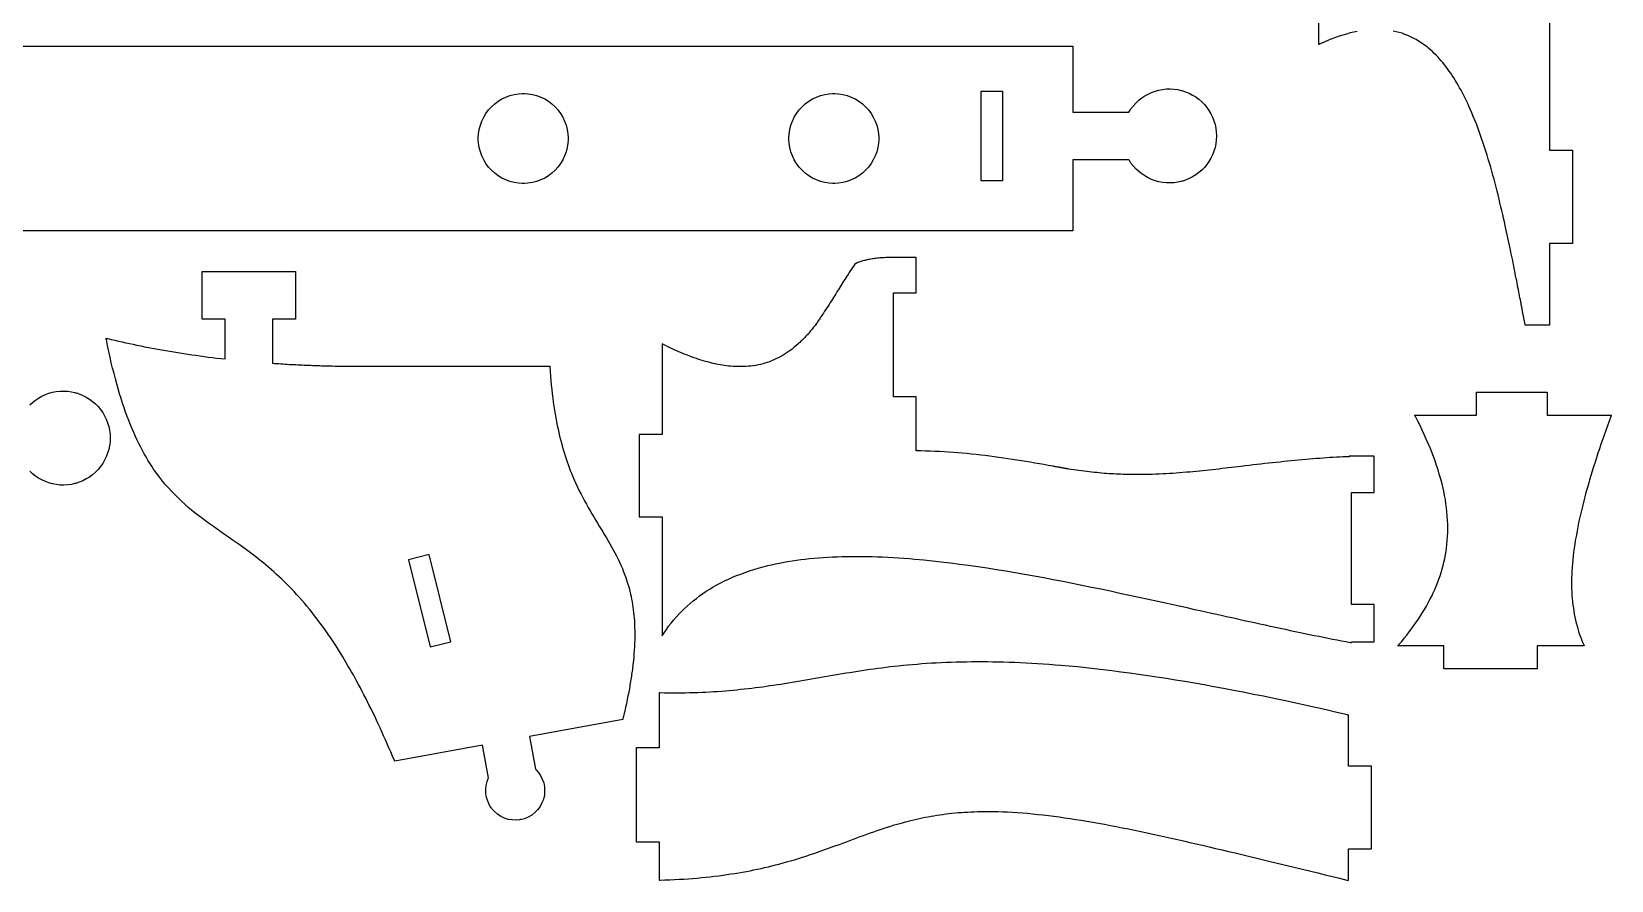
# Model space of a CAD drawing. Extents: x 10 to 260, y 0 to 1543.
# Drawn here: x 121.9 to 259.8, y 0 to 74.1 of the extents above; entities that cross this region are included whole.
import ezdxf

# ---------------------------------------------------------------- set-up
doc = ezdxf.new("R2010")
doc.units = 0
doc.layers.get('0').update_dxf_attribs({"linetype": 'CONTINUOUS'})

msp = doc.modelspace()

# ---------------------------------------------------------------- linework, layer by layer
at = {"color": 0}
for points in [[(254.41, 80.52), (254.41, 63.78), (256.41, 63.78), (256.41, 55.63), (254.41, 55.63), (254.41, 48.5), (252.27, 48.5), (252.27, 48.5), (252.27, 48.51), (252.27, 48.51), (252.27, 48.51), (252.27, 48.51), (252.26, 48.51), (252.26, 48.52), (252.26, 48.52), (252.26, 48.52), (252.26, 48.52), (252.26, 48.52), (252.26, 48.53), (252.26, 48.53), (252.26, 48.53), (252.26, 48.53), (252.26, 48.54), (252.26, 48.54), (252.26, 48.54), (252.26, 48.54), (252.26, 48.55), (252.26, 48.55), (252.26, 48.55), (252.26, 48.55), (252.26, 48.55), (252.26, 48.56), (252.26, 48.56), (252.26, 48.56), (252.26, 48.56), (252.25, 48.61), (252.24, 48.66), (252.23, 48.72), (252.22, 48.77), (252.21, 48.82), (252.2, 48.88), (252.19, 48.94), (252.18, 48.99), (252.16, 49.05), (252.15, 49.11), (252.14, 49.17), (252.13, 49.24), (252.12, 49.3), (252.1, 49.36), (252.09, 49.43), (252.08, 49.5), (252.07, 49.56), (252.05, 49.63), (252.04, 49.7), (252.03, 49.77), (252.01, 49.85), (252, 49.92), (251.99, 49.99), (251.97, 50.07), (251.96, 50.15), (251.94, 50.22), (251.93, 50.3), (251.91, 50.38), (251.89, 50.46), (251.88, 50.55), (251.85, 50.71), (251.81, 50.88), (251.78, 51.05), (251.75, 51.23), (251.71, 51.41), (251.68, 51.59), (251.64, 51.78), (251.6, 51.98), (251.56, 52.17), (251.53, 52.38), (251.49, 52.58), (251.44, 52.79), (251.4, 53.01), (251.36, 53.22), (251.31, 53.44), (251.27, 53.67), (251.22, 53.9), (251.18, 54.13), (251.13, 54.37), (251.08, 54.61), (251.03, 54.85), (250.98, 55.09), (250.93, 55.34), (250.87, 55.6), (250.82, 55.85), (250.76, 56.11), (250.71, 56.38), (250.65, 56.64), (250.59, 56.91), (250.53, 57.19), (250.46, 57.51), (250.38, 57.83), (250.31, 58.16), (250.23, 58.5), (250.15, 58.83), (250.07, 59.17), (249.99, 59.51), (249.91, 59.86), (249.82, 60.2), (249.73, 60.55), (249.64, 60.89), (249.55, 61.24), (249.45, 61.59), (249.36, 61.94), (249.26, 62.29), (249.16, 62.64), (249.05, 62.99), (248.95, 63.34), (248.84, 63.69), (248.73, 64.03), (248.61, 64.38), (248.5, 64.72), (248.38, 65.06), (248.26, 65.4), (248.13, 65.73), (248.01, 66.07), (247.88, 66.4), (247.74, 66.72), (247.61, 67.05), (247.47, 67.37), (247.36, 67.61), (247.25, 67.85), (247.14, 68.09), (247.03, 68.33), (246.91, 68.56), (246.79, 68.79), (246.67, 69.01), (246.55, 69.23), (246.42, 69.45), (246.3, 69.67), (246.17, 69.88), (246.04, 70.08), (245.91, 70.29), (245.78, 70.49), (245.64, 70.68), (245.5, 70.87), (245.36, 71.06), (245.22, 71.24), (245.08, 71.42), (244.93, 71.59), (244.79, 71.76), (244.64, 71.92), (244.49, 72.08), (244.33, 72.23), (244.18, 72.38), (244.02, 72.52), (243.86, 72.66), (243.7, 72.79), (243.53, 72.92), (243.37, 73.04), (243.2, 73.16), (242.97, 73.3), (242.74, 73.44), (242.5, 73.57), (242.26, 73.68), (242.02, 73.79), (241.77, 73.89), (241.52, 73.98), (241.27, 74.05), (241.01, 74.12), (240.75, 74.18)], [(237.61, 74.14), (237.3, 74.08), (236.99, 74.01), (236.68, 73.92), (236.36, 73.83), (236.03, 73.72), (235.71, 73.61), (235.38, 73.49), (235.04, 73.35), (234.71, 73.21), (234.37, 73.05), (234.36, 73.05), (234.36, 73.05), (234.35, 73.05), (234.35, 73.05), (234.35, 73.05), (234.34, 73.04), (234.34, 73.04), (234.34, 73.04), (234.33, 73.04), (234.33, 73.04), (234.33, 73.04), (234.32, 73.03), (234.32, 73.03), (234.31, 73.03), (234.31, 73.03), (234.31, 73.03), (234.3, 73.02), (234.3, 73.02), (234.29, 73.02), (234.29, 73.02), (234.29, 73.02), (234.28, 73.02), (234.28, 73.01), (234.28, 73.01), (234.27, 73.01), (234.27, 73.01), (234.26, 73.01), (234.26, 73.01), (234.26, 73), (234.26, 73), (234.26, 75.22)], [(36.02, 72.87), (212.78, 72.87), (212.78, 67.09), (217.66, 67.09), (217.71, 67.17), (217.85, 67.38), (218.06, 67.65), (218.29, 67.9), (218.53, 68.13), (218.79, 68.34), (219.07, 68.52), (219.35, 68.68), (219.65, 68.82), (219.96, 68.93), (220.28, 69.02), (220.61, 69.08), (220.94, 69.12), (221.27, 69.12), (221.61, 69.11), (221.95, 69.06), (222.2, 69), (222.28, 68.98), (222.37, 68.96), (222.61, 68.88), (222.93, 68.75), (223.23, 68.59), (223.51, 68.42), (223.78, 68.22), (224.03, 68), (224.26, 67.77), (224.47, 67.51), (224.66, 67.24), (224.83, 66.96), (224.97, 66.66), (225.09, 66.35), (225.19, 66.03), (225.26, 65.7), (225.3, 65.36), (225.31, 65.11), (225.31, 65.02), (225.31, 64.93), (225.3, 64.67), (225.26, 64.34), (225.19, 64.01), (225.09, 63.69), (224.97, 63.38), (224.83, 63.08), (224.66, 62.79), (224.47, 62.52), (224.26, 62.27), (224.03, 62.03), (223.78, 61.82), (223.51, 61.62), (223.23, 61.44), (222.93, 61.29), (222.61, 61.16), (222.37, 61.08), (222.28, 61.06), (222.2, 61.03), (221.95, 60.98), (221.61, 60.93), (221.27, 60.91), (220.94, 60.92), (220.61, 60.96), (220.28, 61.02), (219.96, 61.11), (219.65, 61.22), (219.35, 61.35), (219.07, 61.52), (218.79, 61.7), (218.53, 61.91), (218.29, 62.13), (218.06, 62.38), (217.85, 62.65), (217.71, 62.87), (217.66, 62.94), (212.78, 62.94), (212.78, 56.72), (36.02, 56.72)], [(121.69, 41.52), (121.93, 41.74), (122.19, 41.95), (122.47, 42.13), (122.76, 42.29), (123.06, 42.43), (123.37, 42.54), (123.69, 42.63), (124.01, 42.69), (124.34, 42.73), (124.67, 42.74), (125.01, 42.72), (125.35, 42.67), (125.6, 42.62), (125.69, 42.59), (125.77, 42.57), (126.01, 42.49), (126.33, 42.36), (126.63, 42.21), (126.91, 42.03), (127.18, 41.83), (127.43, 41.62), (127.66, 41.38), (127.87, 41.13), (128.06, 40.86), (128.23, 40.57), (128.37, 40.27), (128.49, 39.96), (128.59, 39.64), (128.66, 39.31), (128.7, 38.98), (128.72, 38.72), (128.72, 38.63), (128.72, 38.54), (128.7, 38.29), (128.66, 37.95), (128.59, 37.62), (128.49, 37.3), (128.37, 36.99), (128.23, 36.69), (128.06, 36.41), (127.87, 36.14), (127.66, 35.88), (127.43, 35.65), (127.18, 35.43), (126.91, 35.23), (126.63, 35.06), (126.33, 34.9), (126.01, 34.77), (125.77, 34.69), (125.69, 34.67), (125.6, 34.65), (125.35, 34.59), (125.01, 34.54), (124.67, 34.52), (124.34, 34.53), (124.01, 34.57), (123.69, 34.63), (123.37, 34.72), (123.06, 34.83), (122.76, 34.97), (122.47, 35.13), (122.19, 35.31), (121.93, 35.52), (121.69, 35.75)]]:
    msp.add_lwpolyline(points, dxfattribs=at)
for points in [[(164.79, 60.87), (164.69, 60.87), (164.38, 60.89), (163.99, 60.95), (163.62, 61.05), (163.26, 61.18), (162.91, 61.34), (162.59, 61.54), (162.29, 61.77), (162.01, 62.02), (161.76, 62.3), (161.53, 62.6), (161.34, 62.92), (161.17, 63.27), (161.04, 63.63), (160.94, 64), (160.88, 64.39), (160.86, 64.69), (160.86, 64.79), (160.86, 64.89), (160.88, 65.2), (160.94, 65.59), (161.04, 65.96), (161.17, 66.32), (161.34, 66.67), (161.53, 66.99), (161.76, 67.29), (162.01, 67.57), (162.29, 67.82), (162.59, 68.05), (162.91, 68.25), (163.26, 68.41), (163.62, 68.54), (163.99, 68.64), (164.38, 68.7), (164.69, 68.72), (164.79, 68.72), (164.89, 68.72), (165.19, 68.7), (165.58, 68.64), (165.95, 68.54), (166.31, 68.41), (166.66, 68.25), (166.98, 68.05), (167.28, 67.82), (167.56, 67.57), (167.81, 67.29), (168.04, 66.99), (168.24, 66.67), (168.4, 66.32), (168.53, 65.96), (168.63, 65.59), (168.69, 65.2), (168.71, 64.89), (168.71, 64.79), (168.71, 64.69), (168.69, 64.39), (168.63, 64), (168.53, 63.63), (168.4, 63.27), (168.24, 62.92), (168.04, 62.6), (167.81, 62.3), (167.56, 62.02), (167.28, 61.77), (166.98, 61.54), (166.66, 61.34), (166.31, 61.18), (165.95, 61.05), (165.58, 60.95), (165.19, 60.89), (164.89, 60.87), (164.79, 60.87)], [(191.9, 60.87), (191.8, 60.87), (191.5, 60.89), (191.11, 60.95), (190.74, 61.05), (190.38, 61.18), (190.03, 61.34), (189.71, 61.54), (189.41, 61.77), (189.13, 62.02), (188.87, 62.3), (188.65, 62.6), (188.45, 62.92), (188.29, 63.27), (188.15, 63.63), (188.06, 64), (188, 64.39), (187.98, 64.69), (187.98, 64.79), (187.98, 64.89), (188, 65.2), (188.06, 65.59), (188.15, 65.96), (188.29, 66.32), (188.45, 66.67), (188.65, 66.99), (188.87, 67.29), (189.13, 67.57), (189.41, 67.82), (189.71, 68.05), (190.03, 68.25), (190.38, 68.41), (190.74, 68.54), (191.11, 68.64), (191.5, 68.7), (191.8, 68.72), (191.9, 68.72), (192, 68.72), (192.3, 68.7), (192.69, 68.64), (193.07, 68.54), (193.43, 68.41), (193.77, 68.25), (194.1, 68.05), (194.4, 67.82), (194.68, 67.57), (194.93, 67.29), (195.16, 66.99), (195.35, 66.67), (195.52, 66.32), (195.65, 65.96), (195.75, 65.59), (195.81, 65.2), (195.83, 64.89), (195.83, 64.79), (195.83, 64.69), (195.81, 64.39), (195.75, 64), (195.65, 63.63), (195.52, 63.27), (195.35, 62.92), (195.16, 62.6), (194.93, 62.3), (194.68, 62.02), (194.4, 61.77), (194.1, 61.54), (193.77, 61.34), (193.43, 61.18), (193.07, 61.05), (192.69, 60.95), (192.3, 60.89), (192, 60.87), (191.9, 60.87)], [(204.78, 68.94), (206.63, 68.94), (206.63, 61.09), (204.78, 61.09), (204.78, 68.94)], [(199.75, 28), (200.52, 27.92), (201.29, 27.83), (202.08, 27.74), (202.87, 27.63), (203.67, 27.53), (204.47, 27.41), (205.28, 27.29), (206.1, 27.16), (206.91, 27.03), (207.74, 26.89), (208.56, 26.74), (209.39, 26.59), (210.23, 26.44), (211.06, 26.28), (211.89, 26.12), (212.73, 25.96), (213.56, 25.79), (214.4, 25.62), (215.23, 25.45), (216.06, 25.28), (216.89, 25.1), (217.72, 24.92), (218.55, 24.74), (219.37, 24.57), (220.19, 24.39), (221, 24.21), (221.81, 24.03), (222.61, 23.85), (223.4, 23.67), (223.9, 23.56), (224.39, 23.45), (224.87, 23.34), (225.36, 23.24), (225.84, 23.13), (226.31, 23.02), (226.79, 22.92), (227.26, 22.81), (227.73, 22.71), (228.19, 22.61), (228.65, 22.51), (229.11, 22.41), (229.56, 22.31), (230.01, 22.21), (230.46, 22.12), (230.89, 22.02), (231.33, 21.93), (231.76, 21.84), (232.19, 21.75), (232.62, 21.66), (233.04, 21.57), (233.45, 21.48), (233.86, 21.4), (234.27, 21.32), (234.67, 21.24), (235.07, 21.16), (235.46, 21.08), (235.85, 21.01), (236.23, 20.93), (236.61, 20.86), (236.98, 20.79), (236.98, 20.79), (236.99, 20.79), (236.99, 20.79), (237, 20.79), (237, 20.79), (237, 20.79), (237.01, 20.79), (237.01, 20.79), (237.01, 20.79), (237.02, 20.78), (237.02, 20.78), (237.03, 20.78), (237.03, 20.78), (237.04, 20.78), (237.04, 20.78), (237.05, 20.78), (237.05, 20.78), (237.06, 20.78), (237.06, 20.78), (237.06, 20.78), (237.07, 20.78), (237.07, 20.77), (237.07, 20.77), (237.08, 20.77), (237.08, 20.77), (237.09, 20.77), (237.09, 20.77), (237.09, 20.77), (237.1, 20.77), (237.1, 20.84), (239.1, 20.84), (239.1, 24.09), (237.1, 24.09), (237.1, 33.89), (239.1, 33.89), (239.1, 37.05), (236.9, 37.05), (236.9, 37), (236.63, 36.99), (236.36, 36.98), (236.08, 36.97), (235.79, 36.95), (235.51, 36.94), (235.22, 36.92), (234.93, 36.9), (234.64, 36.88), (234.34, 36.86), (234.04, 36.84), (233.73, 36.82), (233.43, 36.79), (233.12, 36.76), (232.8, 36.74), (232.49, 36.71), (232.17, 36.68), (231.85, 36.64), (231.52, 36.61), (231.2, 36.58), (230.87, 36.54), (230.54, 36.51), (230.21, 36.47), (229.87, 36.43), (229.53, 36.4), (229.19, 36.36), (228.85, 36.32), (228.51, 36.28), (228.16, 36.24), (227.82, 36.2), (227.47, 36.16), (227.2, 36.12), (226.92, 36.09), (226.64, 36.06), (226.37, 36.02), (226.09, 35.99), (225.81, 35.96), (225.53, 35.93), (225.26, 35.89), (224.97, 35.86), (224.69, 35.83), (224.41, 35.8), (224.12, 35.77), (223.84, 35.74), (223.55, 35.72), (223.26, 35.69), (222.98, 35.66), (222.69, 35.64), (222.39, 35.61), (222.1, 35.59), (221.81, 35.57), (221.51, 35.55), (221.22, 35.53), (220.92, 35.51), (220.62, 35.5), (220.32, 35.48), (220.01, 35.47), (219.71, 35.46), (219.4, 35.45), (219.1, 35.45), (218.79, 35.44), (218.59, 35.44), (218.19, 35.44), (217.99, 35.45), (217.79, 35.45), (217.59, 35.45), (217.38, 35.46), (217.18, 35.46), (216.97, 35.47), (216.77, 35.48), (216.56, 35.49), (216.35, 35.5), (216.14, 35.51), (215.93, 35.52), (215.72, 35.54), (215.51, 35.55), (215.29, 35.57), (215.08, 35.59), (214.86, 35.61), (214.64, 35.63), (214.43, 35.65), (214.21, 35.68), (213.99, 35.7), (213.76, 35.73), (213.54, 35.76), (213.31, 35.79), (213.09, 35.82), (212.86, 35.86), (212.63, 35.89), (212.39, 35.93), (212.35, 35.94), (212.31, 35.94), (212.26, 35.95), (212.22, 35.96), (212.17, 35.97), (212.12, 35.97), (212.08, 35.98), (212.03, 35.99), (211.99, 36), (211.94, 36.01), (211.9, 36.01), (211.85, 36.02), (211.81, 36.03), (211.76, 36.04), (211.72, 36.05), (211.67, 36.05), (211.62, 36.06), (211.58, 36.07), (211.53, 36.08), (211.49, 36.09), (211.44, 36.1), (211.35, 36.12), (211.3, 36.12), (211.26, 36.13), (211.21, 36.14), (211.16, 36.15), (211.12, 36.16), (211.07, 36.17), (211.02, 36.18), (211.02, 36.18), (211.02, 36.18), (210.63, 36.25), (210.24, 36.32), (209.85, 36.39), (209.46, 36.45), (209.06, 36.52), (208.67, 36.58), (208.28, 36.65), (207.89, 36.71), (207.49, 36.77), (207.1, 36.83), (206.71, 36.89), (206.31, 36.94), (205.91, 37), (205.52, 37.05), (205.13, 37.1), (204.73, 37.15), (204.33, 37.19), (203.93, 37.24), (203.53, 37.28), (203.13, 37.31), (202.74, 37.35), (202.34, 37.38), (201.93, 37.41), (201.53, 37.43), (201.13, 37.46), (200.72, 37.47), (200.32, 37.49), (199.91, 37.5), (199.51, 37.51), (199.1, 37.51), (199.1, 42.24), (197.1, 42.24), (197.1, 51.31), (199.1, 51.31), (199.1, 54.4), (197, 54.4), (196.86, 54.4), (196.72, 54.39), (196.58, 54.39), (196.44, 54.39), (196.31, 54.38), (196.18, 54.37), (196.05, 54.37), (195.93, 54.36), (195.81, 54.35), (195.69, 54.34), (195.57, 54.32), (195.46, 54.31), (195.34, 54.29), (195.24, 54.28), (195.13, 54.26), (195.02, 54.24), (194.92, 54.22), (194.82, 54.2), (194.72, 54.18), (194.63, 54.15), (194.53, 54.13), (194.44, 54.1), (194.35, 54.08), (194.26, 54.05), (194.18, 54.02), (194.09, 53.99), (194.01, 53.96), (193.94, 53.93), (193.86, 53.89), (193.78, 53.86), (193.78, 53.86), (193.78, 53.86), (193.77, 53.86), (193.77, 53.86), (193.77, 53.86), (193.77, 53.85), (193.76, 53.85), (193.76, 53.85), (193.76, 53.85), (193.76, 53.85), (193.76, 53.85), (193.76, 53.84), (193.76, 53.84), (193.76, 53.84), (193.76, 53.84), (193.75, 53.84), (193.75, 53.84), (193.75, 53.84), (193.75, 53.84), (193.75, 53.84), (193.75, 53.84), (193.75, 53.84), (193.75, 53.83), (193.75, 53.83), (193.75, 53.83), (193.75, 53.83), (193.75, 53.83), (193.74, 53.83), (193.74, 53.83), (193.74, 53.83), (193.64, 53.68), (193.54, 53.53), (193.44, 53.38), (193.34, 53.23), (193.24, 53.08), (193.15, 52.93), (193.05, 52.78), (192.95, 52.63), (192.85, 52.47), (192.76, 52.32), (192.47, 51.85), (192.37, 51.7), (192.17, 51.39), (192.08, 51.23), (191.98, 51.08), (191.88, 50.92), (191.79, 50.77), (191.69, 50.61), (191.59, 50.46), (191.49, 50.31), (191.4, 50.15), (191.3, 50), (191.2, 49.85), (191.1, 49.7), (191, 49.55), (190.9, 49.41), (190.8, 49.26), (190.8, 49.26), (190.8, 49.26), (190.8, 49.26), (190.8, 49.26), (190.75, 49.18), (190.7, 49.1), (190.65, 49.02), (190.6, 48.95), (190.55, 48.87), (190.49, 48.79), (190.44, 48.71), (190.38, 48.63), (190.33, 48.55), (190.27, 48.47), (190.21, 48.39), (190.14, 48.31), (190.08, 48.23), (190.01, 48.15), (189.95, 48.07), (189.88, 47.99), (189.81, 47.91), (189.74, 47.83), (189.66, 47.74), (189.59, 47.66), (189.51, 47.58), (189.44, 47.5), (189.36, 47.41), (189.27, 47.33), (189.19, 47.25), (189.11, 47.16), (189.02, 47.08), (188.93, 46.99), (188.84, 46.91), (188.75, 46.82), (188.59, 46.68), (188.42, 46.54), (188.26, 46.41), (188.09, 46.28), (187.92, 46.16), (187.74, 46.04), (187.57, 45.93), (187.39, 45.82), (187.21, 45.72), (187.03, 45.63), (186.85, 45.54), (186.66, 45.45), (186.47, 45.37), (186.28, 45.3), (186.09, 45.23), (185.89, 45.17), (185.69, 45.12), (185.49, 45.06), (185.29, 45.02), (185.08, 44.98), (184.87, 44.95), (184.66, 44.92), (184.45, 44.9), (184.23, 44.88), (184.01, 44.87), (183.79, 44.87), (183.56, 44.87), (183.34, 44.87), (183.11, 44.89), (182.88, 44.91), (182.7, 44.92), (182.53, 44.95), (182.35, 44.97), (182.17, 45), (181.99, 45.03), (181.81, 45.06), (181.63, 45.1), (181.44, 45.14), (181.26, 45.18), (181.07, 45.23), (180.88, 45.28), (180.69, 45.33), (180.5, 45.38), (180.31, 45.44), (180.11, 45.5), (179.92, 45.57), (179.72, 45.64), (179.52, 45.71), (179.32, 45.78), (179.12, 45.86), (178.92, 45.94), (178.72, 46.02), (178.51, 46.11), (178.31, 46.19), (178.1, 46.29), (177.89, 46.38), (177.68, 46.48), (177.47, 46.58), (177.26, 46.68), (177.04, 46.79), (176.9, 46.86), (176.9, 38.95), (174.9, 38.95), (174.9, 31.75), (176.9, 31.75), (176.9, 21.35), (177.08, 21.63), (177.28, 21.91), (177.48, 22.19), (177.69, 22.46), (177.9, 22.73), (178.13, 22.99), (178.36, 23.24), (178.6, 23.49), (178.84, 23.73), (179.09, 23.96), (179.36, 24.19), (179.62, 24.42), (179.9, 24.63), (180.18, 24.84), (180.47, 25.05), (180.76, 25.25), (181.07, 25.44), (181.38, 25.63), (181.7, 25.81), (182.03, 25.98), (182.37, 26.15), (182.71, 26.31), (183.06, 26.47), (183.41, 26.62), (183.78, 26.76), (184.15, 26.9), (184.53, 27.03), (184.92, 27.15), (185.31, 27.27), (185.72, 27.38), (186.13, 27.49), (186.47, 27.57), (186.81, 27.65), (187.17, 27.72), (187.53, 27.79), (187.89, 27.85), (188.26, 27.91), (188.63, 27.96), (189.01, 28.02), (189.39, 28.06), (189.78, 28.1), (190.17, 28.14), (190.57, 28.18), (190.97, 28.21), (191.38, 28.23), (191.79, 28.25), (192.21, 28.27), (192.63, 28.29), (193.06, 28.29), (193.49, 28.3), (193.92, 28.3), (194.36, 28.3), (194.81, 28.29), (195.25, 28.28), (195.71, 28.27), (196.16, 28.25), (196.62, 28.23), (197.09, 28.2), (197.56, 28.18), (198.03, 28.14), (198.51, 28.11), (198.99, 28.07), (199.75, 28)], [(143.09, 45.15), (143.27, 45.14), (143.45, 45.13), (143.63, 45.12), (143.81, 45.11), (144, 45.1), (144.18, 45.09), (144.36, 45.07), (144.55, 45.06), (144.73, 45.06), (144.92, 45.05), (145.1, 45.04), (145.29, 45.03), (145.48, 45.02), (145.66, 45.01), (145.85, 45), (146.04, 44.99), (146.23, 44.99), (146.41, 44.98), (146.6, 44.97), (146.79, 44.97), (146.98, 44.96), (147.18, 44.95), (147.37, 44.95), (147.56, 44.94), (147.75, 44.94), (147.94, 44.93), (148.13, 44.93), (148.33, 44.92), (148.52, 44.92), (167.09, 44.92), (167.09, 44.92), (167.09, 44.91), (167.1, 44.91), (167.1, 44.91), (167.1, 44.9), (167.1, 44.9), (167.1, 44.9), (167.1, 44.9), (167.1, 44.89), (167.1, 44.89), (167.1, 44.89), (167.1, 44.88), (167.1, 44.88), (167.1, 44.88), (167.1, 44.88), (167.1, 44.87), (167.1, 44.87), (167.1, 44.87), (167.1, 44.86), (167.1, 44.86), (167.1, 44.85), (167.1, 44.85), (167.1, 44.85), (167.13, 44.44), (167.16, 44.04), (167.19, 43.64), (167.23, 43.25), (167.27, 42.87), (167.31, 42.5), (167.36, 42.13), (167.41, 41.77), (167.46, 41.41), (167.51, 41.06), (167.57, 40.72), (167.63, 40.39), (167.69, 40.06), (167.75, 39.74), (167.82, 39.42), (167.89, 39.11), (167.96, 38.81), (168.04, 38.51), (168.11, 38.21), (168.19, 37.93), (168.27, 37.64), (168.35, 37.37), (168.44, 37.09), (168.53, 36.83), (168.61, 36.57), (168.7, 36.31), (168.8, 36.06), (168.89, 35.81), (168.99, 35.57), (169.08, 35.33), (169.23, 34.99), (169.37, 34.67), (169.52, 34.35), (169.67, 34.03), (169.83, 33.73), (169.98, 33.43), (170.14, 33.14), (170.3, 32.85), (170.46, 32.57), (170.62, 32.29), (170.78, 32.01), (170.94, 31.74), (171.1, 31.48), (171.26, 31.21), (171.42, 30.95), (171.58, 30.69), (171.74, 30.43), (171.89, 30.17), (172.05, 29.91), (172.2, 29.65), (172.35, 29.39), (172.5, 29.13), (172.64, 28.87), (172.78, 28.61), (172.92, 28.34), (173.06, 28.07), (173.19, 27.8), (173.31, 27.52), (173.44, 27.24), (173.55, 26.95), (173.66, 26.66), (173.73, 26.46), (173.8, 26.26), (173.87, 26.06), (173.93, 25.86), (173.99, 25.65), (174.05, 25.44), (174.1, 25.23), (174.15, 25.01), (174.2, 24.79), (174.25, 24.56), (174.29, 24.34), (174.33, 24.11), (174.36, 23.87), (174.39, 23.63), (174.42, 23.39), (174.45, 23.14), (174.47, 22.89), (174.49, 22.63), (174.5, 22.37), (174.51, 22.11), (174.52, 21.84), (174.52, 21.56), (174.52, 21.28), (174.52, 21), (174.51, 20.71), (174.49, 20.41), (174.48, 20.11), (174.45, 19.81), (174.43, 19.5), (174.4, 19.18), (174.36, 18.86), (174.35, 18.72), (174.33, 18.57), (174.31, 18.43), (174.29, 18.28), (174.27, 18.13), (174.25, 17.99), (174.23, 17.84), (174.2, 17.69), (174.18, 17.54), (174.16, 17.38), (174.13, 17.23), (174.1, 17.07), (174.08, 16.92), (174.05, 16.76), (174.02, 16.6), (173.99, 16.44), (173.96, 16.28), (173.93, 16.12), (173.89, 15.96), (173.86, 15.8), (173.83, 15.63), (173.79, 15.46), (173.76, 15.3), (173.72, 15.13), (173.68, 14.96), (173.64, 14.79), (173.6, 14.62), (173.56, 14.44), (173.52, 14.27), (173.48, 14.09), (173.48, 14.09), (173.48, 14.09), (173.47, 14.08), (173.47, 14.08), (173.47, 14.08), (173.47, 14.07), (173.47, 14.06), (173.47, 14.06), (173.47, 14.05), (173.47, 14.05), (173.47, 14.05), (165.33, 12.56), (165.85, 9.71), (165.91, 9.65), (166.09, 9.45), (166.29, 9.15), (166.45, 8.84), (166.57, 8.51), (166.63, 8.16), (166.65, 7.81), (166.63, 7.46), (166.57, 7.19), (166.55, 7.11), (166.52, 7.02), (166.42, 6.77), (166.25, 6.46), (166.04, 6.17), (165.8, 5.92), (165.52, 5.71), (165.22, 5.53), (164.89, 5.39), (164.63, 5.32), (164.54, 5.31), (164.45, 5.29), (164.18, 5.27), (163.83, 5.28), (163.48, 5.33), (163.15, 5.44), (162.83, 5.59), (162.53, 5.78), (162.26, 6.01), (162.08, 6.21), (162.03, 6.28), (161.97, 6.35), (161.83, 6.58), (161.68, 6.91), (161.57, 7.24), (161.52, 7.59), (161.51, 7.94), (161.54, 8.29), (161.63, 8.63), (161.72, 8.89), (161.76, 8.97), (161.24, 11.82), (153.56, 10.42), (153.56, 10.42), (153.56, 10.42), (153.56, 10.43), (153.55, 10.43), (153.55, 10.43), (153.55, 10.43), (153.55, 10.44), (153.55, 10.44), (153.55, 10.44), (153.55, 10.44), (153.55, 10.45), (153.55, 10.45), (153.54, 10.45), (153.54, 10.45), (153.54, 10.46), (153.54, 10.46), (153.54, 10.46), (153.54, 10.46), (153.54, 10.46), (153.54, 10.47), (153.54, 10.47), (153.53, 10.47), (153.38, 10.85), (153.22, 11.22), (153.06, 11.58), (152.9, 11.94), (152.75, 12.29), (152.59, 12.64), (152.43, 12.99), (152.28, 13.33), (152.12, 13.67), (151.96, 14), (151.81, 14.33), (151.65, 14.65), (151.5, 14.97), (151.34, 15.29), (151.19, 15.6), (151.03, 15.91), (150.87, 16.21), (150.72, 16.51), (150.56, 16.81), (150.41, 17.1), (150.25, 17.38), (150.1, 17.66), (149.95, 17.94), (149.79, 18.22), (149.64, 18.49), (149.48, 18.75), (149.33, 19.01), (149.18, 19.27), (149.02, 19.52), (148.87, 19.77), (148.64, 20.15), (148.41, 20.51), (148.18, 20.86), (147.95, 21.21), (147.72, 21.54), (147.49, 21.87), (147.26, 22.19), (147.03, 22.5), (146.8, 22.81), (146.57, 23.1), (146.35, 23.39), (146.12, 23.68), (145.89, 23.95), (145.67, 24.22), (145.44, 24.48), (145.22, 24.73), (144.99, 24.98), (144.77, 25.22), (144.55, 25.46), (144.32, 25.69), (144.1, 25.91), (143.88, 26.13), (143.66, 26.34), (143.44, 26.55), (143.22, 26.76), (143, 26.95), (142.78, 27.15), (142.56, 27.33), (142.35, 27.52), (142.13, 27.7), (141.78, 27.98), (141.43, 28.26), (141.09, 28.52), (140.74, 28.78), (140.4, 29.03), (140.06, 29.28), (139.72, 29.52), (139.38, 29.75), (139.04, 29.99), (138.71, 30.22), (138.38, 30.45), (138.05, 30.67), (137.73, 30.9), (137.4, 31.13), (137.08, 31.36), (136.77, 31.6), (136.45, 31.84), (136.14, 32.08), (135.83, 32.33), (135.53, 32.58), (135.23, 32.85), (134.93, 33.12), (134.64, 33.4), (134.35, 33.69), (134.06, 33.99), (133.78, 34.3), (133.5, 34.62), (133.22, 34.96), (132.95, 35.31), (132.68, 35.68), (132.51, 35.93), (132.34, 36.18), (132.18, 36.44), (132.01, 36.7), (131.85, 36.98), (131.69, 37.26), (131.53, 37.55), (131.38, 37.84), (131.22, 38.15), (131.07, 38.46), (130.92, 38.78), (130.77, 39.11), (130.63, 39.45), (130.48, 39.8), (130.34, 40.16), (130.2, 40.52), (130.06, 40.9), (129.93, 41.28), (129.8, 41.68), (129.67, 42.09), (129.54, 42.5), (129.41, 42.93), (129.29, 43.36), (129.17, 43.81), (129.05, 44.26), (128.93, 44.73), (128.81, 45.21), (128.7, 45.7), (128.59, 46.2), (128.48, 46.72), (128.38, 47.24), (128.38, 47.24), (128.38, 47.25), (128.38, 47.25), (128.38, 47.26), (128.38, 47.26), (128.37, 47.27), (128.37, 47.27), (128.37, 47.28), (128.37, 47.28), (128.37, 47.28), (128.37, 47.29), (128.37, 47.29), (128.37, 47.29), (128.37, 47.3), (128.37, 47.3), (128.37, 47.31), (128.37, 47.31), (128.36, 47.32), (128.36, 47.32), (128.36, 47.33), (128.36, 47.33), (128.36, 47.34), (128.36, 47.34), (128.36, 47.35), (128.36, 47.36), (128.41, 47.34), (128.41, 47.34), (128.47, 47.33), (128.79, 47.25), (129.11, 47.18), (129.43, 47.1), (129.75, 47.03), (130.07, 46.96), (130.4, 46.89), (130.72, 46.82), (131.05, 46.75), (131.38, 46.68), (131.71, 46.61), (132.05, 46.55), (132.38, 46.49), (132.72, 46.42), (133.06, 46.36), (133.4, 46.3), (133.75, 46.24), (134.09, 46.18), (134.44, 46.13), (134.79, 46.07), (135.14, 46.02), (135.49, 45.96), (135.85, 45.91), (136.2, 45.86), (136.56, 45.81), (136.92, 45.76), (137.28, 45.71), (137.65, 45.67), (138.01, 45.62), (138.38, 45.58), (138.75, 45.54), (138.75, 49.02), (136.75, 49.02), (136.75, 53.17), (144.9, 53.17), (144.9, 49.02), (142.9, 49.02), (142.9, 45.17), (143.09, 45.15)], [(241.15, 20.48), (241.16, 20.49), (241.16, 20.5), (241.17, 20.5), (241.18, 20.52), (241.18, 20.52), (241.2, 20.54), (241.2, 20.54), (241.22, 20.56), (241.22, 20.56), (241.23, 20.58), (241.24, 20.58), (241.25, 20.6), (241.49, 20.87), (241.71, 21.15), (241.93, 21.42), (242.15, 21.7), (242.36, 21.98), (242.56, 22.26), (242.76, 22.54), (242.95, 22.82), (243.13, 23.1), (243.31, 23.39), (243.48, 23.67), (243.65, 23.96), (243.81, 24.25), (243.96, 24.54), (244.11, 24.83), (244.24, 25.12), (244.38, 25.41), (244.5, 25.71), (244.62, 26), (244.73, 26.3), (244.84, 26.6), (244.93, 26.9), (245.02, 27.2), (245.1, 27.5), (245.18, 27.8), (245.25, 28.11), (245.31, 28.42), (245.36, 28.73), (245.4, 29.03), (245.44, 29.35), (245.47, 29.69), (245.5, 30.04), (245.51, 30.39), (245.52, 30.75), (245.51, 31.1), (245.5, 31.46), (245.47, 31.82), (245.44, 32.18), (245.4, 32.54), (245.35, 32.9), (245.3, 33.27), (245.23, 33.63), (245.16, 34), (245.07, 34.37), (244.98, 34.74), (244.88, 35.12), (244.77, 35.49), (244.66, 35.87), (244.53, 36.25), (244.4, 36.63), (244.26, 37.01), (244.12, 37.4), (243.97, 37.78), (243.8, 38.17), (243.64, 38.55), (243.46, 38.94), (243.28, 39.33), (243.09, 39.73), (242.89, 40.12), (242.69, 40.52), (242.69, 40.52), (242.69, 40.52), (242.68, 40.53), (242.68, 40.53), (242.68, 40.54), (242.68, 40.54), (242.67, 40.54), (242.67, 40.55), (242.67, 40.55), (242.67, 40.56), (242.66, 40.56), (242.66, 40.56), (242.66, 40.57), (242.66, 40.57), (242.66, 40.57), (242.66, 40.58), (242.65, 40.58), (242.65, 40.58), (242.65, 40.59), (242.65, 40.59), (242.65, 40.6), (242.64, 40.6), (242.64, 40.61), (242.64, 40.61), (242.64, 40.61), (242.63, 40.62), (242.63, 40.63), (248.02, 40.63), (248.02, 42.63), (254.2, 42.63), (254.2, 40.63), (259.8, 40.63), (259.8, 40.62), (259.8, 40.62), (259.8, 40.62), (259.79, 40.6), (259.79, 40.6), (259.79, 40.6), (259.79, 40.59), (259.79, 40.58), (259.78, 40.58), (259.78, 40.57), (259.78, 40.57), (259.78, 40.56), (259.78, 40.56), (259.77, 40.55), (259.77, 40.55), (259.77, 40.55), (259.77, 40.54), (259.77, 40.54), (259.77, 40.53), (259.76, 40.53), (259.76, 40.53), (259.76, 40.52), (259.61, 40.11), (259.46, 39.7), (259.31, 39.29), (259.17, 38.89), (259.03, 38.49), (258.89, 38.09), (258.75, 37.69), (258.62, 37.3), (258.49, 36.91), (258.37, 36.52), (258.25, 36.13), (258.13, 35.75), (258.01, 35.37), (257.9, 34.99), (257.79, 34.61), (257.68, 34.24), (257.58, 33.87), (257.48, 33.51), (257.39, 33.14), (257.3, 32.78), (257.21, 32.43), (257.13, 32.08), (257.05, 31.73), (256.97, 31.38), (256.9, 31.04), (256.83, 30.7), (256.77, 30.36), (256.71, 30.03), (256.65, 29.7), (256.6, 29.37), (256.55, 29.02), (256.5, 28.68), (256.46, 28.34), (256.43, 28), (256.4, 27.67), (256.37, 27.35), (256.35, 27.02), (256.34, 26.71), (256.33, 26.39), (256.33, 26.08), (256.33, 25.78), (256.33, 25.48), (256.34, 25.19), (256.36, 24.9), (256.38, 24.61), (256.41, 24.33), (256.44, 24.05), (256.48, 23.77), (256.52, 23.5), (256.56, 23.24), (256.62, 22.98), (256.67, 22.72), (256.73, 22.47), (256.8, 22.22), (256.87, 21.97), (256.94, 21.73), (257.02, 21.49), (257.1, 21.26), (257.19, 21.03), (257.28, 20.8), (257.38, 20.58), (257.38, 20.58), (257.39, 20.57), (257.39, 20.56), (257.39, 20.56), (257.39, 20.55), (257.4, 20.54), (257.4, 20.53), (257.4, 20.53), (257.41, 20.52), (257.41, 20.51), (257.41, 20.51), (257.41, 20.5), (257.42, 20.5), (257.42, 20.49), (257.42, 20.48), (257.43, 20.48), (257.43, 20.48), (253.32, 20.48), (253.32, 18.48), (245.17, 18.48), (245.17, 20.48), (241.14, 20.48), (241.15, 20.48)], [(158.45, 20.83), (156.56, 28.45), (154.77, 28.01), (156.66, 20.39), (158.45, 20.83)], [(236.84, 0), (236.84, 2.77), (238.84, 2.77), (238.84, 9.97), (236.84, 9.97), (236.84, 14.43), (236.83, 14.43), (236.83, 14.43), (236.82, 14.43), (236.82, 14.44), (236.81, 14.44), (236.81, 14.44), (236.81, 14.44), (236.81, 14.44), (236.81, 14.44), (236.8, 14.44), (236.8, 14.44), (236.79, 14.44), (236.78, 14.44), (236.78, 14.45), (236.78, 14.45), (236.77, 14.45), (236.77, 14.45), (236.76, 14.45), (236.76, 14.45), (236.76, 14.45), (235.82, 14.67), (234.88, 14.89), (233.95, 15.1), (233.03, 15.3), (232.12, 15.5), (231.21, 15.7), (230.31, 15.89), (229.43, 16.08), (228.54, 16.25), (227.66, 16.43), (226.79, 16.6), (225.93, 16.76), (225.08, 16.92), (224.23, 17.07), (223.39, 17.22), (222.56, 17.36), (221.74, 17.5), (220.92, 17.63), (220.11, 17.76), (219.31, 17.88), (218.52, 17.99), (217.73, 18.1), (216.96, 18.2), (216.19, 18.3), (215.43, 18.39), (214.67, 18.48), (213.93, 18.56), (213.19, 18.64), (212.46, 18.7), (211.74, 18.77), (211.22, 18.81), (210.7, 18.85), (210.19, 18.89), (209.68, 18.92), (209.18, 18.95), (208.68, 18.98), (208.19, 19), (207.7, 19.02), (207.21, 19.04), (206.73, 19.05), (206.25, 19.06), (205.78, 19.07), (205.31, 19.08), (204.85, 19.08), (204.39, 19.08), (203.93, 19.08), (203.48, 19.07), (203.03, 19.06), (202.59, 19.05), (202.14, 19.04), (201.71, 19.02), (201.28, 19), (200.85, 18.98), (200.42, 18.96), (200, 18.93), (199.58, 18.9), (199.17, 18.87), (198.76, 18.84), (198.35, 18.8), (197.95, 18.76), (197.55, 18.72), (197.18, 18.68), (196.82, 18.64), (196.46, 18.6), (196.1, 18.55), (195.74, 18.5), (195.39, 18.45), (195.04, 18.41), (194.69, 18.35), (194.35, 18.3), (194, 18.25), (193.66, 18.2), (193.31, 18.14), (192.97, 18.09), (192.63, 18.03), (192.3, 17.97), (191.96, 17.92), (191.62, 17.86), (191.29, 17.8), (190.95, 17.74), (190.62, 17.68), (190.28, 17.63), (189.95, 17.57), (189.62, 17.51), (189.28, 17.45), (188.95, 17.4), (188.62, 17.34), (188.28, 17.29), (187.95, 17.23), (187.61, 17.18), (187.27, 17.12), (186.96, 17.08), (186.65, 17.03), (186.33, 16.98), (186.01, 16.94), (185.7, 16.89), (185.38, 16.85), (185.06, 16.81), (184.73, 16.77), (184.41, 16.73), (184.08, 16.69), (183.76, 16.66), (183.43, 16.62), (183.1, 16.59), (182.76, 16.56), (182.43, 16.54), (182.09, 16.51), (181.75, 16.48), (181.41, 16.46), (181.07, 16.44), (180.72, 16.42), (180.37, 16.41), (180.02, 16.39), (179.67, 16.38), (179.31, 16.37), (178.95, 16.36), (178.59, 16.36), (178.22, 16.36), (177.86, 16.36), (177.49, 16.36), (177.12, 16.36), (176.74, 16.37), (176.72, 16.37), (176.72, 16.37), (176.67, 16.37), (176.66, 16.37), (176.64, 16.37), (176.64, 11.58), (174.64, 11.58), (174.64, 3.38), (176.64, 3.38), (176.64, 0.03), (176.66, 0.03), (176.67, 0.03), (176.71, 0.03), (176.72, 0.03), (176.74, 0.03), (177.16, 0.04), (177.58, 0.06), (177.99, 0.07), (178.4, 0.1), (178.8, 0.12), (179.2, 0.15), (179.59, 0.18), (179.98, 0.21), (180.36, 0.25), (180.74, 0.28), (181.11, 0.32), (181.48, 0.37), (181.85, 0.41), (182.21, 0.46), (182.56, 0.51), (182.91, 0.56), (183.26, 0.61), (183.6, 0.67), (183.94, 0.73), (184.27, 0.79), (184.6, 0.85), (184.93, 0.92), (185.25, 0.99), (185.57, 1.05), (185.88, 1.13), (186.19, 1.2), (186.5, 1.27), (186.8, 1.35), (187.1, 1.43), (187.4, 1.5), (187.76, 1.61), (188.11, 1.71), (188.47, 1.81), (188.81, 1.92), (189.16, 2.03), (189.49, 2.13), (189.83, 2.25), (190.16, 2.36), (190.49, 2.47), (190.81, 2.58), (191.13, 2.69), (191.45, 2.81), (191.76, 2.92), (192.08, 3.04), (192.39, 3.15), (192.69, 3.26), (193, 3.38), (193.3, 3.49), (193.61, 3.6), (193.91, 3.71), (194.21, 3.83), (194.5, 3.93), (194.8, 4.04), (195.1, 4.15), (195.4, 4.25), (195.69, 4.36), (195.99, 4.46), (196.29, 4.55), (196.58, 4.65), (196.88, 4.75), (197.18, 4.84), (197.42, 4.91), (197.66, 4.97), (197.91, 5.04), (198.15, 5.11), (198.39, 5.17), (198.64, 5.23), (198.89, 5.29), (199.13, 5.35), (199.38, 5.4), (199.63, 5.46), (199.89, 5.51), (200.14, 5.56), (200.39, 5.6), (200.65, 5.65), (200.91, 5.69), (201.17, 5.73), (201.43, 5.77), (201.69, 5.8), (201.96, 5.83), (202.22, 5.86), (202.49, 5.89), (202.76, 5.92), (203.04, 5.94), (203.31, 5.96), (203.59, 5.97), (203.87, 5.99), (204.15, 6), (204.44, 6.01), (204.72, 6.02), (205.01, 6.02), (205.41, 6.02), (205.82, 6.02), (206.24, 6.01), (206.65, 6), (207.08, 5.98), (207.51, 5.95), (207.94, 5.93), (208.38, 5.89), (208.82, 5.86), (209.26, 5.81), (209.72, 5.77), (210.18, 5.72), (210.64, 5.66), (211.1, 5.6), (211.58, 5.54), (212.05, 5.47), (212.53, 5.4), (213.02, 5.33), (213.51, 5.25), (214.01, 5.16), (214.51, 5.08), (215.02, 4.99), (215.53, 4.9), (216.05, 4.8), (216.57, 4.7), (217.09, 4.6), (217.63, 4.49), (218.16, 4.38), (218.7, 4.27), (219.25, 4.15), (219.77, 4.04), (220.3, 3.93), (220.83, 3.81), (221.37, 3.69), (221.91, 3.57), (222.45, 3.45), (223, 3.32), (223.55, 3.19), (224.11, 3.07), (224.67, 2.94), (225.24, 2.8), (225.8, 2.67), (226.38, 2.53), (226.95, 2.4), (227.53, 2.26), (228.12, 2.12), (228.71, 1.97), (229.3, 1.83), (229.9, 1.69), (230.5, 1.54), (231.1, 1.4), (231.71, 1.25), (232.32, 1.1), (232.94, 0.95), (233.56, 0.8), (234.18, 0.65), (234.81, 0.49), (235.44, 0.34), (236.07, 0.19), (236.71, 0.03), (236.84, 0)]]:
    msp.add_lwpolyline(points, close=True, dxfattribs=at)

doc.saveas('drawing.dxf')
